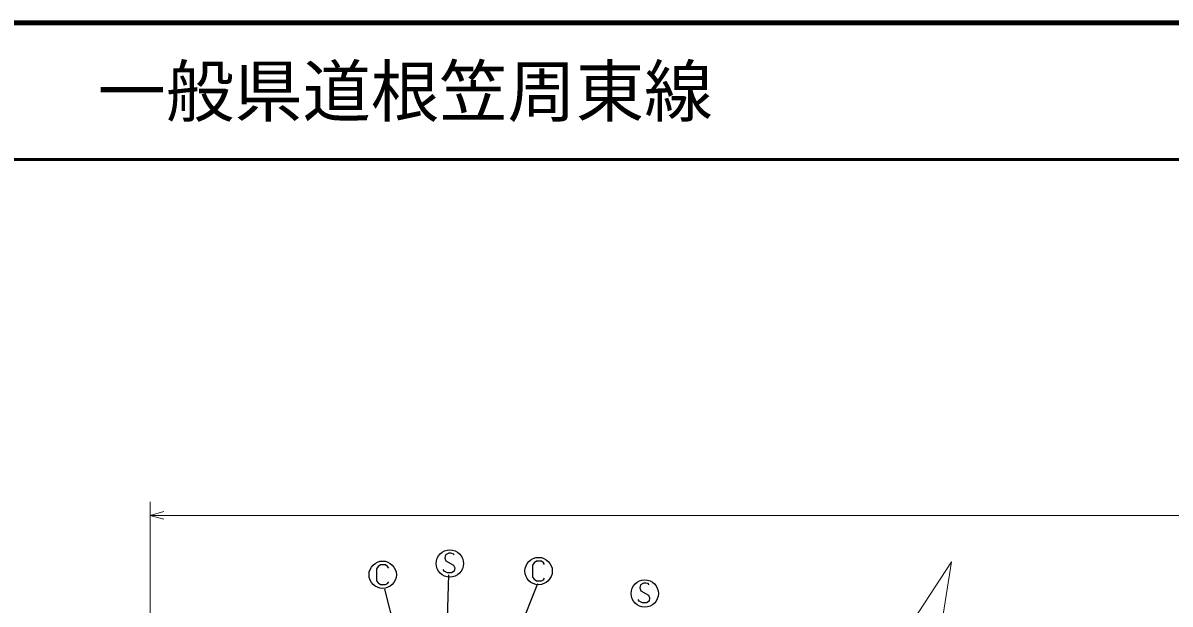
# Model space of a CAD drawing. Units: millimetres, scale not verified. Extents: x 40000 to 680000, y 20000 to 380000.
# Drawn here: x 211276 to 295218, y 337459 to 380000 of the extents above; entities that cross this region are included whole.
import ezdxf
from ezdxf.enums import TextEntityAlignment as Align

# ---------------------------------------------------------------- set-up
doc = ezdxf.new("R2010")
doc.units = ezdxf.units.MM
doc.header["$LTSCALE"] = 1000
for name, color, linetype, lineweight in [('M-BGD-EXST', 7, 'Continuous', 25), ('M-STR-HTXT', 7, 'Continuous', 13), ('M-TTL', 2, 'Continuous', 140), ('M-TTL-LINE', 7, 'Continuous', 50)]:
    doc.layers.add(name, color=color, linetype=linetype, lineweight=lineweight)
doc.layers.add('M-TTL-TXT', color=7, linetype='Continuous')
doc.styles.add('ＭＳ ゴシック', font='')
doc.styles.get('ＭＳ ゴシック').set_extended_font_data('MS Gothic')

msp = doc.modelspace()

# ---------------------------------------------------------------- linework, layer by layer
at = {"layer": 'M-BGD-EXST'}
for p, q in [((242190, 341063), (242150, 340823)), ((242150, 340823), (242230, 340623)), ((242430, 341183), (242190, 341063)), ((242590, 341183), (242430, 341183)), ((242750, 341143), (242590, 341183)), ((242830, 341063), (242750, 341143)), ((237279, 340209), (237159, 340049)), ((237159, 340049), (237159, 339169)), ((237439, 340329), (237279, 340209)), ((237799, 340329), (237439, 340329)), ((237959, 340209), (237799, 340329)), ((238039, 340089), (237959, 340209)), ((242110, 339863), (242030, 339983)), ((242230, 340623), (242790, 340303)), ((242790, 340303), (242870, 340103)), ((242870, 340103), (242830, 339863)), ((248691, 340478), (248571, 340318)), ((248571, 340318), (248571, 339438)), ((248851, 340598), (248691, 340478)), ((249211, 340598), (248851, 340598)), ((249371, 340478), (249211, 340598)), ((249451, 340358), (249371, 340478)), ((237159, 339169), (237279, 339009)), ((242421, 339598), (241966, 325742)), ((242350, 339743), (242110, 339863)), ((242630, 339743), (242350, 339743)), ((242830, 339863), (242630, 339743)), ((248571, 339438), (248691, 339278)), ((248691, 339278), (248851, 339158)), ((248851, 339158), (249211, 339158)), ((249211, 339158), (249371, 339238)), ((249371, 339238), (249451, 339358)), ((237279, 339009), (237439, 338889)), ((237439, 338889), (237799, 338889)), ((237738, 338557), (241055, 325547)), ((237799, 338889), (237959, 338969)), ((237959, 338969), (238039, 339089)), ((248926, 338948), (243787, 326133)), ((256456, 338876), (256416, 338636)), ((256416, 338636), (256496, 338436)), ((256696, 338996), (256456, 338876)), ((256496, 338436), (257056, 338116)), ((256856, 338996), (256696, 338996)), ((257016, 338956), (256856, 338996)), ((257096, 338876), (257016, 338956)), ((256376, 337676), (256296, 337796)), ((256616, 337556), (256376, 337676)), ((256896, 337556), (256616, 337556)), ((257096, 337676), (256896, 337556)), ((257056, 338116), (257136, 337916)), ((257136, 337916), (257096, 337676))]:
    msp.add_line(p, q, dxfattribs=at)
for centre in [(242510, 340423), (249011, 339878), (237599, 339609), (256776, 338236)]:
    msp.add_circle(centre, 1000, dxfattribs=at)
at = {"layer": 'M-STR-HTXT'}
for p, q in [((220579, 332138), (220579, 344954)), ((220579, 343954), (221579, 344234)), ((221579, 343674), (220579, 343954)), ((220579, 343954), (419235, 343954)), ((279236, 340545), (262694, 315393)), ((274429, 310956), (279236, 340545))]:
    msp.add_line(p, q, dxfattribs=at)
at = {"layer": 'M-TTL'}
msp.add_line((680000, 380000), (40000, 380000), dxfattribs=at)
at = {"layer": 'M-TTL-LINE'}
msp.add_line((40000, 370000), (680000, 370000), dxfattribs=at)

# ---------------------------------------------------------------- texts
at = {"layer": 'M-TTL-TXT', "style": 'ＭＳ ゴシック'}
msp.add_text('一般県道根笠周東線', height=3666, dxfattribs=at).set_placement((216734, 375000), align=Align.MIDDLE_LEFT)

doc.saveas('drawing.dxf')
